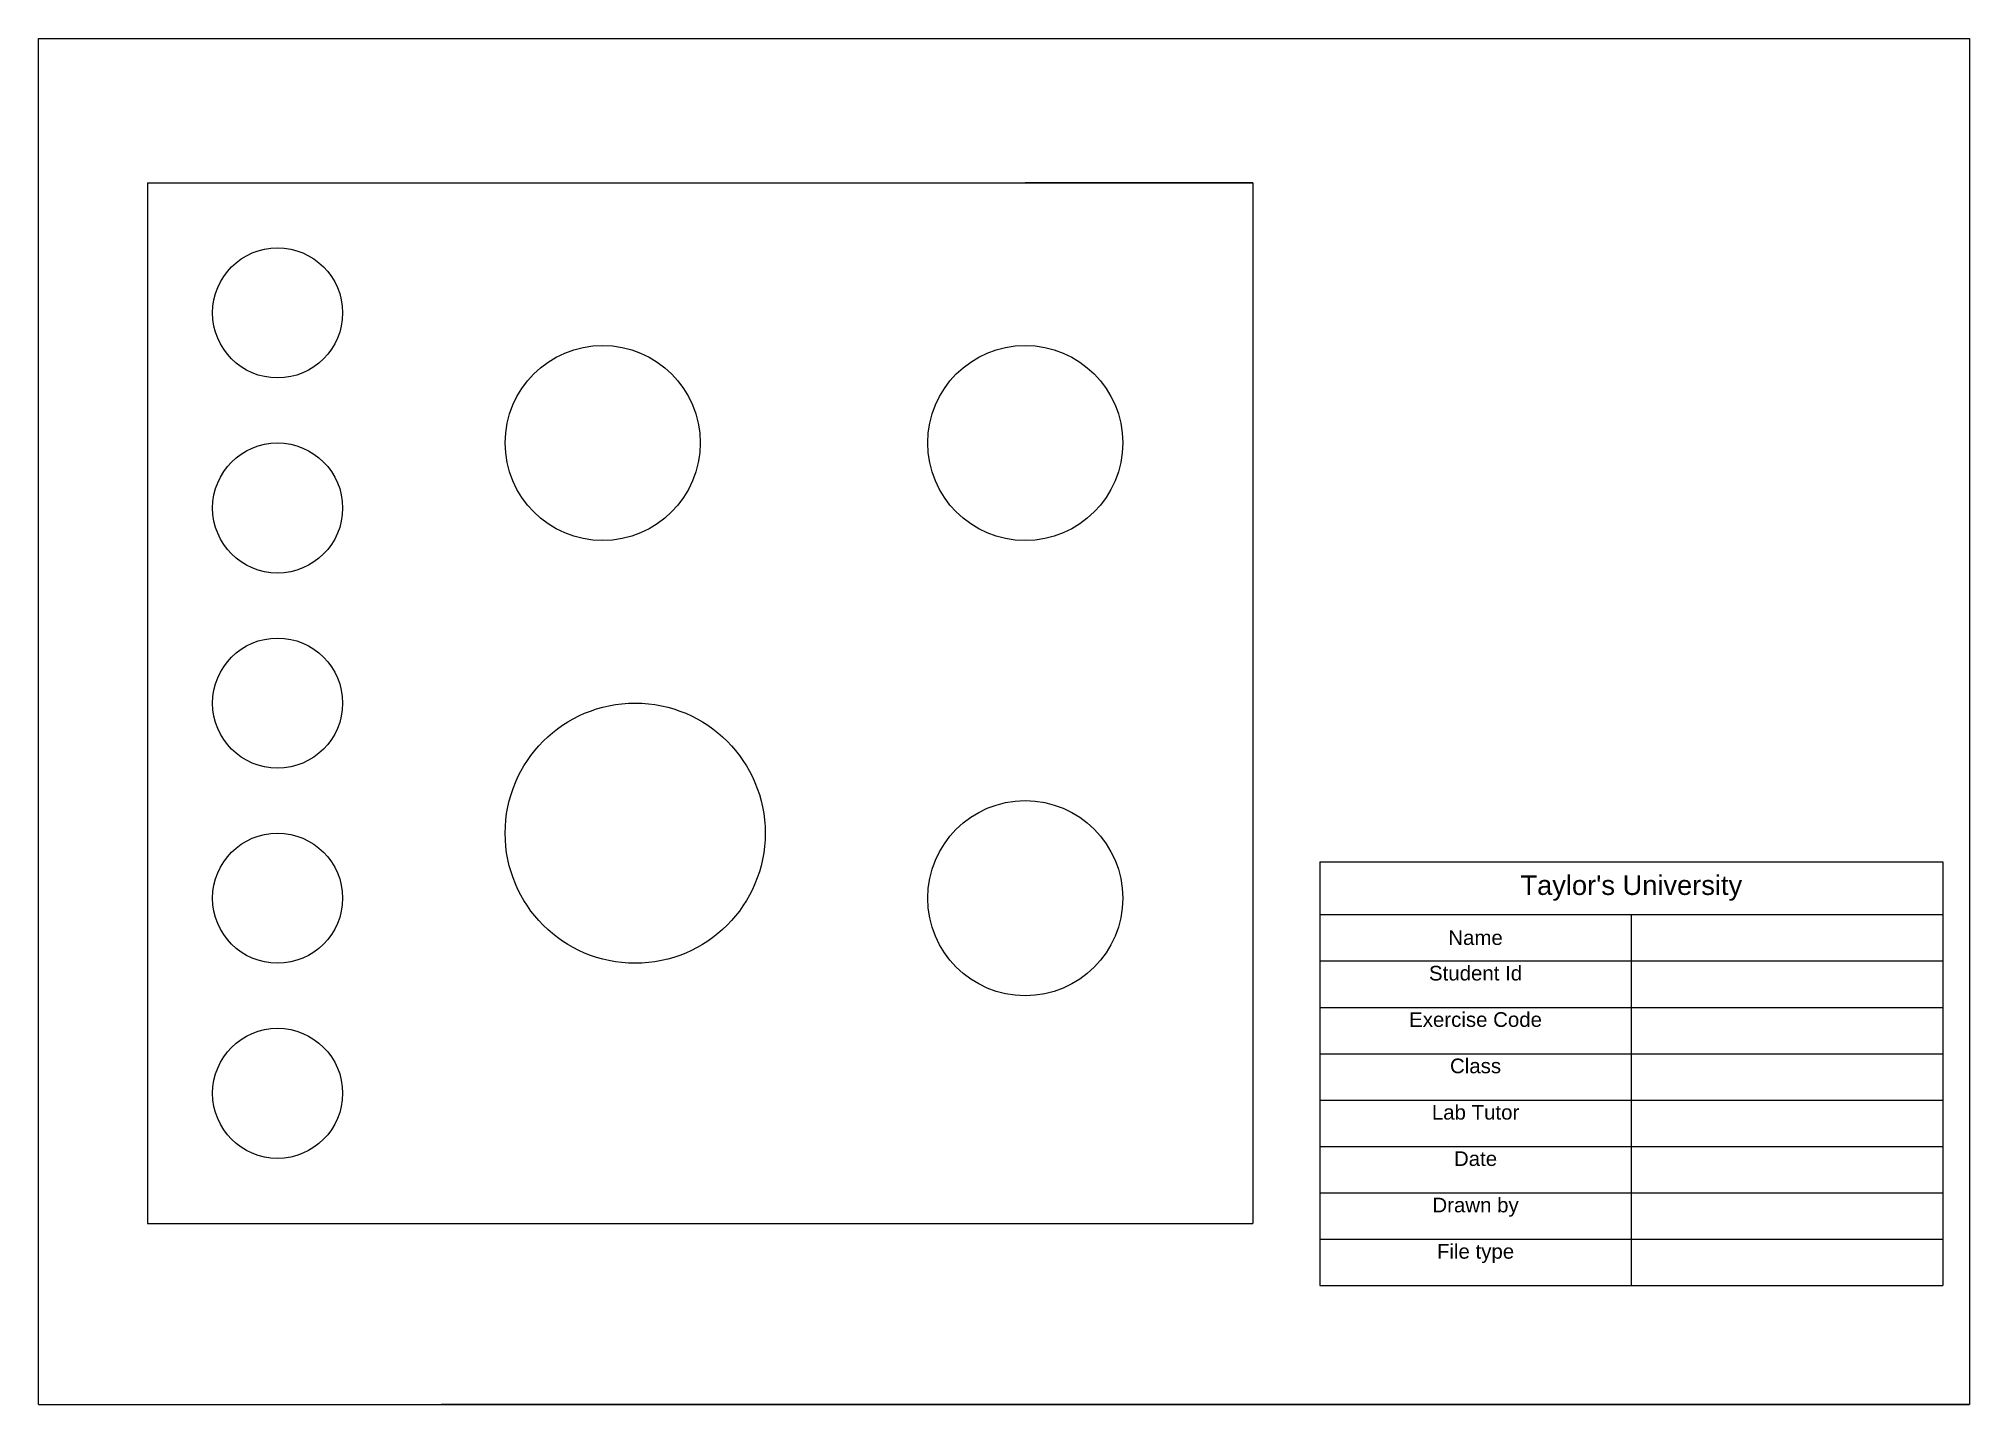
# Model space of a CAD drawing. Header units: millimetres. Extents: x 2252 to 2549, y 2037 to 2247.
import ezdxf

# ---------------------------------------------------------------- set-up
doc = ezdxf.new("R2010")
doc.units = ezdxf.units.MM
doc.styles.get("Standard").update_dxf_attribs({"font": 'arial.ttf'})

# ---------------------------------------------------------------- blocks, each defined once
blk = doc.blocks.new('*T1')
at = {"color": 0, "linetype": 'ByBlock', "lineweight": -2, "transparency": 16777216}
for p, q in [((0, 0), (95.86, 0)), ((0, 0), (0, -65.17)), ((95.86, 0), (95.86, -65.17)), ((0, -8.13), (95.86, -8.13)), ((47.93, -8.13), (47.93, -65.17)), ((0, -15.26), (95.86, -15.26)), ((0, -22.39), (95.86, -22.39)), ((0, -29.52), (95.86, -29.52)), ((0, -36.65), (95.86, -36.65)), ((0, -43.78), (95.86, -43.78)), ((0, -50.91), (95.86, -50.91)), ((0, -58.04), (95.86, -58.04)), ((0, -65.17), (95.86, -65.17))]:
    blk.add_line(p, q, dxfattribs=at)
at = {"color": 0, "transparency": 16777216}
for s, insert, char_height, width, attachment_point in [("Taylor's University", (47.93, -4.06), 3, 94.3618, 5), ('Name', (23.97, -11.69), 2.25, 46.4309, 5), ('Student Id', (23.97, -16.01), 2.25, 46.4309, 2), ('Exercise Code', (23.97, -23.14), 2.25, 46.4309, 2), ('Class', (23.97, -30.27), 2.25, 46.4309, 2), ('Lab Tutor', (23.97, -37.4), 2.25, 46.4309, 2), ('Date', (23.97, -44.53), 2.25, 46.4309, 2), ('Drawn by', (23.97, -51.66), 2.25, 46.4309, 2), ('File type', (23.97, -58.79), 2.25, 46.4309, 2)]:
    blk.add_mtext(s, dxfattribs=dict(at, insert=insert, char_height=char_height, width=width, attachment_point=attachment_point))

msp = doc.modelspace()

# ---------------------------------------------------------------- linework, layer by layer
for p, q in [((2252, 2246.87), (2549, 2246.87)), ((2252, 2085.34), (2252, 2246.87)), ((2549, 2246.87), (2549, 2036.87)), ((2268.77, 2224.7), (2438.77, 2224.7)), ((2268.77, 2224.7), (2268.77, 2204.7)), ((2268.77, 2224.7), (2338.77, 2224.7)), ((2438.77, 2224.7), (2403.77, 2224.7)), ((2438.77, 2224.7), (2438.77, 2184.7)), ((2268.77, 2204.7), (2268.77, 2174.7)), ((2438.77, 2184.7), (2438.77, 2124.7)), ((2268.77, 2174.7), (2268.77, 2144.7)), ((2268.77, 2144.7), (2268.77, 2114.7)), ((2438.77, 2124.7), (2438.77, 2114.7)), ((2268.77, 2114.7), (2268.77, 2084.7)), ((2438.77, 2114.7), (2438.77, 2064.7)), ((2252, 2036.87), (2252, 2085.34)), ((2268.77, 2084.7), (2268.77, 2064.7)), ((2268.77, 2064.7), (2288.77, 2064.7)), ((2288.77, 2064.7), (2343.77, 2064.7)), ((2343.77, 2064.7), (2438.77, 2064.7)), ((2252, 2036.87), (2549, 2036.87)), ((2549, 2036.87), (2313.95, 2036.87))]:
    msp.add_line(p, q)
for centre, radius in [((2288.77, 2204.7), 10), ((2338.77, 2184.7), 15), ((2403.77, 2184.7), 15), ((2288.77, 2174.7), 10), ((2288.77, 2144.7), 10), ((2343.77, 2124.7), 20), ((2403.77, 2114.7), 15), ((2288.77, 2114.7), 10), ((2288.77, 2084.7), 10)]:
    msp.add_circle(centre, radius)

# ---------------------------------------------------------------- block references
msp.add_blockref('*T1', (2449.07, 2120.31))

doc.saveas('drawing.dxf')
